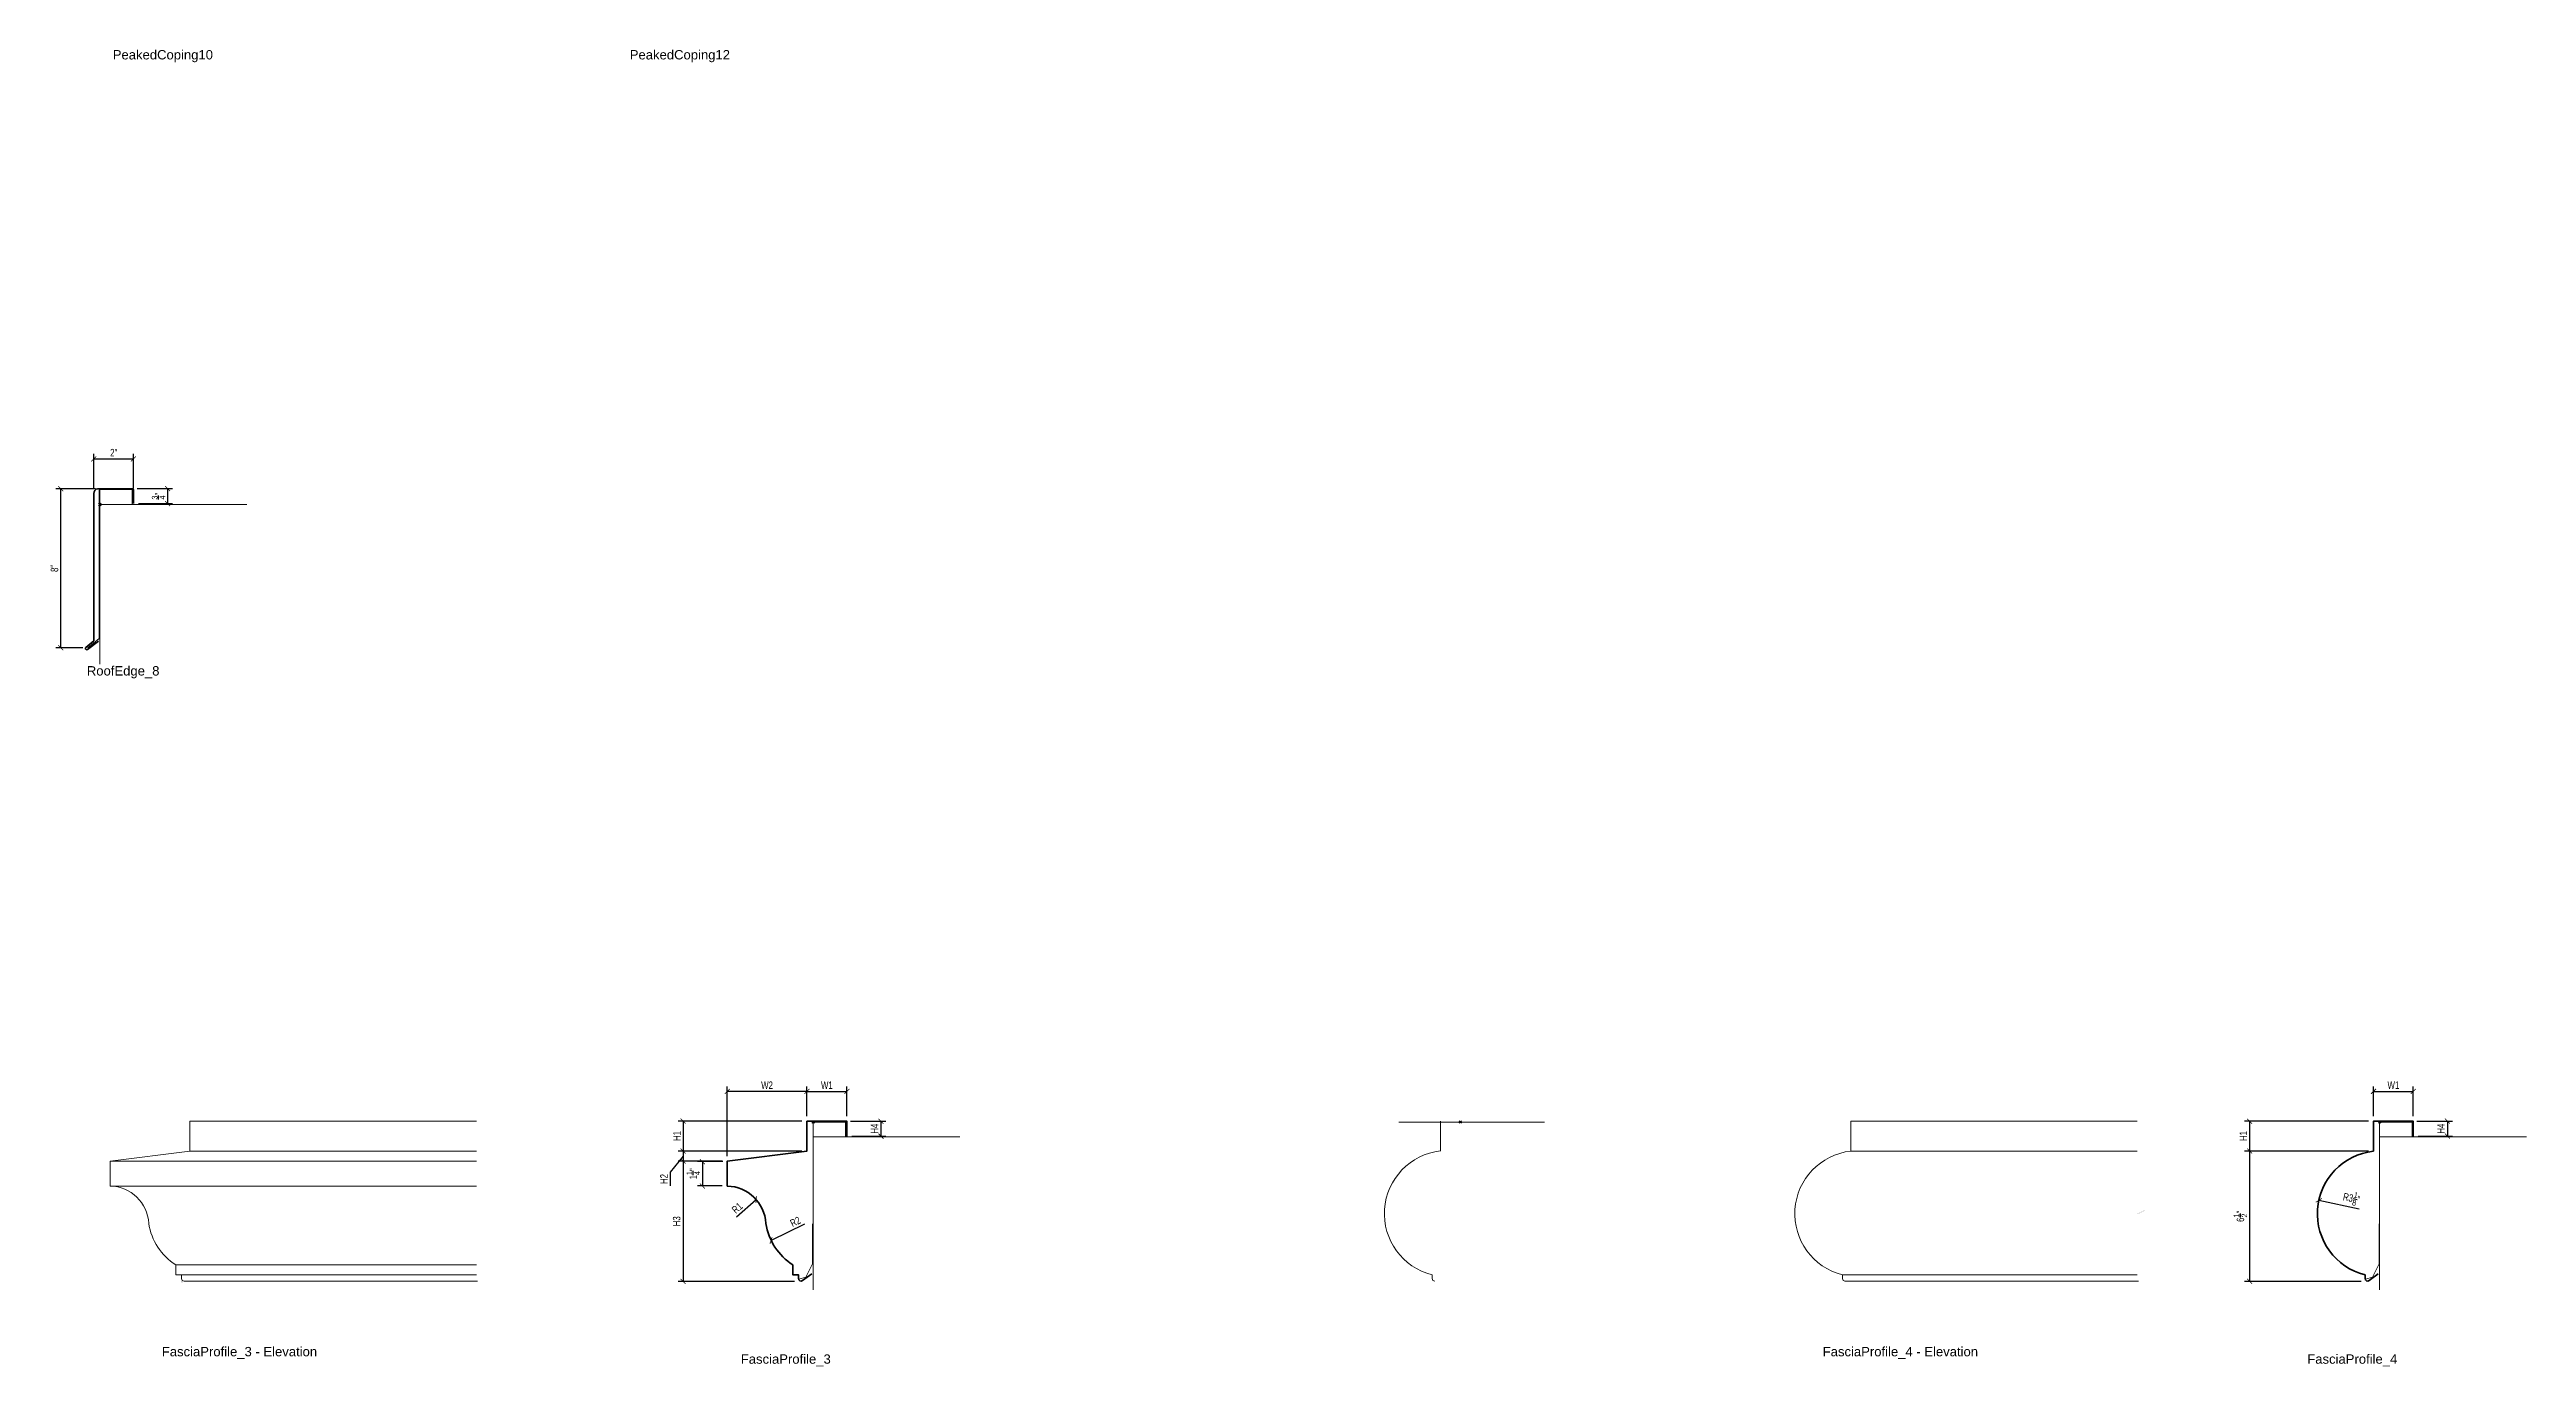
# Model space of a CAD drawing. Header units: inches. Extents: x 1550 to 1938, y 1113 to 1725.
# Drawn here: x 1722.2 to 1846.4, y 1587.6 to 1653.6 of the extents above; entities that cross this region are included whole.
import ezdxf
from ezdxf.enums import TextEntityAlignment as Align

# ---------------------------------------------------------------- set-up
doc = ezdxf.new("R2010")
doc.units = ezdxf.units.IN
doc.header["$LTSCALE"] = 4
doc.header["$MEASUREMENT"] = 0
doc.header["$PDMODE"] = 99
doc.header["$PDSIZE"] = 0.0625
doc.layers.get('Defpoints').update_dxf_attribs({"color": 121})
doc.layers.add('ANNSYMOBJ', color=131, linetype='Continuous')
doc.layers.add('DIMLINE', color=211, linetype='Continuous')
for name, color, linetype, lineweight in [('FINE', 90, 'Continuous', 18), ('Thin', 150, 'Continuous', 18), ('TITTXT', 213, 'Continuous', 50), ('Wide', 212, 'Continuous', 35), ('XLINE', 140, 'Continuous', 18)]:
    doc.layers.add(name, color=color, linetype=linetype, lineweight=lineweight)
doc.styles.add('Arch-Dim', font='arial.ttf', dxfattribs={"width": 0.75})
doc.styles.add('RomanS', font='romans.shx')
doc.dimstyles.new('Aec-Arch-I-3', dxfattribs={"dimscale": 4, "dimtxt": 0.09375, "dimasz": 0.0625, "dimexe": 0.0625, "dimexo": 0.0625, "dimgap": 0.03125, "dimtad": 1, "dimdec": 4, "dimzin": 3, "dimdsep": 46, "dimlunit": 4, "dimtxsty": 'Arch-Dim', "dimblk": 'ARCHTICK', "dimcen": 0.09375, "dimclrd": 8, "dimclre": 8, "dimazin": 2, "dimtfac": 0.75, "dimtdec": 4, "dimtix": 1, "dimtmove": 1, "dimatfit": 2, "dimldrblk": 'OPEN90', "dimfxl": 1, "dimtolj": 1, "dimtzin": 0, "dimarcsym": 0})

# ---------------------------------------------------------------- blocks, each defined once
blk = doc.blocks.new('Anno_Title_T2')
at = {"color": 0, "linetype": 'ByBlock', "lineweight": -2, "style": 'RomanS'}
blk.add_attdef('TITLE', (0, 0.5), '', height=1.25, dxfattribs=at)
blk.add_attdef('SCALE', text='', height=0.75, dxfattribs=at).set_placement((0, -0.5), align=Align.TOP_LEFT)
blk = doc.blocks.new('_ArchTick')
at = {"color": 0, "linetype": 'ByBlock', "const_width": 0.15}
blk.add_lwpolyline([(-0.5, -0.5), (0.5, 0.5)], dxfattribs=at)
blk = doc.blocks.new('*D207')
at = {"layer": 'Defpoints', "color": 0, "transparency": 16777216}
for p in [(1722.76, 1631.55), (1724.76, 1631.55), (1724.12, 1623.58)]:
    blk.add_point(p, dxfattribs=at)
at = {"layer": 'DIMLINE', "color": 8, "lineweight": -2, "transparency": 16777216}
for p, q in [((1724.51, 1631.55), (1722.51, 1631.55)), ((1722.76, 1623.58), (1722.76, 1631.55)), ((1723.87, 1623.58), (1722.51, 1623.58))]:
    blk.add_line(p, q, dxfattribs=at)
at = {"layer": 'DIMLINE', "color": 8, "lineweight": -2, "transparency": 16777216, "xscale": 0.25, "yscale": 0.25, "zscale": 0.25}
for p, rotation in [((1722.76, 1631.55), 90), ((1722.76, 1623.58), 270)]:
    blk.add_blockref('_ArchTick', p, dxfattribs=dict(at, rotation=rotation))
at = {"layer": 'DIMLINE', "color": 0, "transparency": 16777216, "insert": (1722.45, 1627.56), "char_height": 0.375, "attachment_point": 5, "rotation": 90, "style": 'Arch-Dim'}
blk.add_mtext('\\A1;8"', dxfattribs=at)
blk = doc.blocks.new('_Open90')
at = {"color": 0, "linetype": 'ByBlock', "lineweight": -2}
for p, q in [((0, 0), (-1, 0)), ((-0.5, 0.5), (0, 0)), ((0, 0), (-0.5, -0.5))]:
    blk.add_line(p, q, dxfattribs=at)
blk = doc.blocks.new('*D208')
at = {"layer": 'Defpoints', "color": 0, "transparency": 16777216}
for p in [(1726.41, 1633.05), (1724.42, 1631.31), (1726.41, 1631.31)]:
    blk.add_point(p, dxfattribs=at)
at = {"layer": 'DIMLINE', "color": 8, "lineweight": -2, "transparency": 16777216}
for p, q in [((1724.42, 1631.56), (1724.42, 1633.3)), ((1726.41, 1631.56), (1726.41, 1633.3)), ((1724.42, 1633.05), (1726.41, 1633.05))]:
    blk.add_line(p, q, dxfattribs=at)
at = {"layer": 'DIMLINE', "color": 8, "lineweight": -2, "transparency": 16777216, "xscale": 0.25, "yscale": 0.25, "zscale": 0.25, "rotation": 180}
blk.add_blockref('_ArchTick', (1724.42, 1633.05), dxfattribs=at)
at = {"layer": 'DIMLINE', "color": 8, "lineweight": -2, "transparency": 16777216, "xscale": 0.25, "yscale": 0.25, "zscale": 0.25}
blk.add_blockref('_ArchTick', (1726.41, 1633.05), dxfattribs=at)
at = {"layer": 'DIMLINE', "color": 0, "transparency": 16777216, "insert": (1725.42, 1633.36), "char_height": 0.375, "attachment_point": 5, "style": 'Arch-Dim'}
blk.add_mtext('\\A1;2"', dxfattribs=at)
blk = doc.blocks.new('*D209')
at = {"layer": 'Defpoints', "color": 0, "transparency": 16777216}
for p in [(1726.35, 1631.56), (1726.41, 1630.81), (1728.12, 1630.81)]:
    blk.add_point(p, dxfattribs=at)
at = {"layer": 'DIMLINE', "color": 8, "lineweight": -2, "transparency": 16777216}
for p, q in [((1726.6, 1631.56), (1728.37, 1631.56)), ((1726.66, 1630.81), (1728.37, 1630.81)), ((1728.12, 1631.56), (1728.12, 1630.81))]:
    blk.add_line(p, q, dxfattribs=at)
at = {"layer": 'DIMLINE', "color": 8, "lineweight": -2, "transparency": 16777216, "xscale": 0.25, "yscale": 0.25, "zscale": 0.25}
for p, rotation in [((1728.12, 1631.56), 90), ((1728.12, 1630.81), 270)]:
    blk.add_blockref('_ArchTick', p, dxfattribs=dict(at, rotation=rotation))
at = {"layer": 'DIMLINE', "color": 0, "transparency": 16777216, "insert": (1727.67, 1631.18), "char_height": 0.375, "attachment_point": 5, "rotation": 90, "style": 'Arch-Dim'}
blk.add_mtext('\\A1;{\\H0.750000x;\\S3/4;}"', dxfattribs=at)
blk = doc.blocks.new('AecDtl_RoofEdge_8')
at = {"layer": 'Thin'}
blk.add_lwpolyline([(-0.61, -7.19), (-0.03, -6.72), (-0.03, 0.72, -0.414422), (0.03, 0.78), (1.59, 0.78, -0.414214), (1.66, 0.72), (1.66, 0.04)], format="xyb", dxfattribs=at)
at = {"layer": 'Wide'}
blk.add_lwpolyline([(-0.07, -6.85), (-0.62, -7.27, -0.393565), (-0.71, -7.26), (-0.71, -7.26, -0.414214), (-0.7, -7.17), (-0.31, -6.83), (-0.31, 0.55, -0.357511), (-0.11, 0.79), (1.63, 0.79, -0.414214), (1.69, 0.73), (1.69, 0.04)], format="xyb", dxfattribs=at)
blk = doc.blocks.new('*D224')
at = {"layer": 'Defpoints', "color": 0, "transparency": 16777216}
for p in [(1762.18, 1601.35), (1760.18, 1599.86), (1762.18, 1599.86)]:
    blk.add_point(p, dxfattribs=at)
at = {"layer": 'DIMLINE', "color": 8, "lineweight": -2, "transparency": 16777216}
for p, q in [((1760.18, 1600.11), (1760.18, 1601.6)), ((1760.18, 1601.35), (1762.18, 1601.35)), ((1762.18, 1600.11), (1762.18, 1601.6))]:
    blk.add_line(p, q, dxfattribs=at)
at = {"layer": 'DIMLINE', "color": 8, "lineweight": -2, "transparency": 16777216, "xscale": 0.25, "yscale": 0.25, "zscale": 0.25, "rotation": 180}
blk.add_blockref('_ArchTick', (1760.18, 1601.35), dxfattribs=at)
at = {"layer": 'DIMLINE', "color": 8, "lineweight": -2, "transparency": 16777216, "xscale": 0.25, "yscale": 0.25, "zscale": 0.25}
blk.add_blockref('_ArchTick', (1762.18, 1601.35), dxfattribs=at)
at = {"layer": 'DIMLINE', "color": 0, "transparency": 16777216, "insert": (1761.18, 1601.66), "char_height": 0.375, "attachment_point": 5, "style": 'Arch-Dim'}
blk.add_mtext('\\A1;W1', dxfattribs=at)
blk = doc.blocks.new('*D225')
at = {"layer": 'Defpoints', "color": 0, "transparency": 16777216}
for p in [(1762.12, 1599.86), (1762.18, 1599.11), (1763.89, 1599.11)]:
    blk.add_point(p, dxfattribs=at)
at = {"layer": 'DIMLINE', "color": 8, "lineweight": -2, "transparency": 16777216}
for p, q in [((1762.37, 1599.86), (1764.14, 1599.86)), ((1763.89, 1599.86), (1763.89, 1599.11)), ((1762.43, 1599.11), (1764.14, 1599.11))]:
    blk.add_line(p, q, dxfattribs=at)
at = {"layer": 'DIMLINE', "color": 8, "lineweight": -2, "transparency": 16777216, "xscale": 0.25, "yscale": 0.25, "zscale": 0.25}
for p, rotation in [((1763.89, 1599.86), 90), ((1763.89, 1599.11), 270)]:
    blk.add_blockref('_ArchTick', p, dxfattribs=dict(at, rotation=rotation))
at = {"layer": 'DIMLINE', "color": 0, "transparency": 16777216, "insert": (1763.57, 1599.48), "char_height": 0.375, "attachment_point": 5, "rotation": 90, "style": 'Arch-Dim'}
blk.add_mtext('\\A1;H4', dxfattribs=at)
blk = doc.blocks.new('*D226')
at = {"layer": 'Defpoints', "color": 0, "transparency": 16777216}
for p in [(1756.18, 1601.35), (1760.18, 1599.86), (1756.18, 1597.86)]:
    blk.add_point(p, dxfattribs=at)
at = {"layer": 'DIMLINE', "color": 8, "lineweight": -2, "transparency": 16777216}
for p, q in [((1756.18, 1598.11), (1756.18, 1601.6)), ((1760.18, 1601.35), (1756.18, 1601.35)), ((1760.18, 1600.11), (1760.18, 1601.6))]:
    blk.add_line(p, q, dxfattribs=at)
at = {"layer": 'DIMLINE', "color": 8, "lineweight": -2, "transparency": 16777216, "xscale": 0.25, "yscale": 0.25, "zscale": 0.25, "rotation": 180}
blk.add_blockref('_ArchTick', (1756.18, 1601.35), dxfattribs=at)
at = {"layer": 'DIMLINE', "color": 8, "lineweight": -2, "transparency": 16777216, "xscale": 0.25, "yscale": 0.25, "zscale": 0.25}
blk.add_blockref('_ArchTick', (1760.18, 1601.35), dxfattribs=at)
at = {"layer": 'DIMLINE', "color": 0, "transparency": 16777216, "insert": (1758.18, 1601.66), "char_height": 0.375, "attachment_point": 5, "style": 'Arch-Dim'}
blk.add_mtext('\\A1;W2', dxfattribs=at)
blk = doc.blocks.new('*D227')
at = {"layer": 'Defpoints', "color": 0, "transparency": 16777216}
for p in [(1760.18, 1599.86), (1753.97, 1598.36), (1760.18, 1598.36)]:
    blk.add_point(p, dxfattribs=at)
at = {"layer": 'DIMLINE', "color": 8, "lineweight": -2, "transparency": 16777216}
for p, q in [((1759.93, 1599.86), (1753.72, 1599.86)), ((1753.97, 1599.86), (1753.97, 1598.36)), ((1759.93, 1598.36), (1753.72, 1598.36))]:
    blk.add_line(p, q, dxfattribs=at)
at = {"layer": 'DIMLINE', "color": 8, "lineweight": -2, "transparency": 16777216, "xscale": 0.25, "yscale": 0.25, "zscale": 0.25}
for p, rotation in [((1753.97, 1599.86), 90), ((1753.97, 1598.36), 270)]:
    blk.add_blockref('_ArchTick', p, dxfattribs=dict(at, rotation=rotation))
at = {"layer": 'DIMLINE', "color": 0, "transparency": 16777216, "insert": (1753.66, 1599.11), "char_height": 0.375, "attachment_point": 5, "rotation": 90, "style": 'Arch-Dim'}
blk.add_mtext('\\A1;H1', dxfattribs=at)
blk = doc.blocks.new('*D228')
at = {"layer": 'Defpoints', "color": 0, "transparency": 16777216}
for p in [(1753.97, 1597.86), (1756.18, 1597.86), (1760.18, 1598.36)]:
    blk.add_point(p, dxfattribs=at)
at = {"layer": 'DIMLINE', "color": 8, "lineweight": -2, "transparency": 16777216}
for p, q in [((1753.97, 1598.11), (1753.32, 1597.31)), ((1753.32, 1597.31), (1753.32, 1596.61)), ((1759.93, 1598.36), (1753.72, 1598.36)), ((1755.93, 1597.86), (1753.72, 1597.86)), ((1753.97, 1598.36), (1753.97, 1597.86))]:
    blk.add_line(p, q, dxfattribs=at)
at = {"layer": 'DIMLINE', "color": 8, "lineweight": -2, "transparency": 16777216, "xscale": 0.25, "yscale": 0.25, "zscale": 0.25}
for p, rotation in [((1753.97, 1598.36), 90), ((1753.97, 1597.86), 270)]:
    blk.add_blockref('_ArchTick', p, dxfattribs=dict(at, rotation=rotation))
at = {"layer": 'DIMLINE', "color": 0, "transparency": 16777216, "insert": (1753.01, 1596.96), "char_height": 0.375, "attachment_point": 5, "rotation": 90, "style": 'Arch-Dim'}
blk.add_mtext('\\A1;H2', dxfattribs=at)
blk = doc.blocks.new('*D229')
at = {"layer": 'Defpoints', "color": 0, "transparency": 16777216}
for p in [(1756.18, 1597.86), (1753.97, 1591.83), (1759.81, 1591.83)]:
    blk.add_point(p, dxfattribs=at)
at = {"layer": 'DIMLINE', "color": 8, "lineweight": -2, "transparency": 16777216}
for p, q in [((1755.93, 1597.86), (1753.72, 1597.86)), ((1753.97, 1597.86), (1753.97, 1591.83)), ((1759.56, 1591.83), (1753.72, 1591.83))]:
    blk.add_line(p, q, dxfattribs=at)
at = {"layer": 'DIMLINE', "color": 8, "lineweight": -2, "transparency": 16777216, "xscale": 0.25, "yscale": 0.25, "zscale": 0.25}
for p, rotation in [((1753.97, 1597.86), 90), ((1753.97, 1591.83), 270)]:
    blk.add_blockref('_ArchTick', p, dxfattribs=dict(at, rotation=rotation))
at = {"layer": 'DIMLINE', "color": 0, "transparency": 16777216, "insert": (1753.65, 1594.84), "char_height": 0.375, "attachment_point": 5, "rotation": 90, "style": 'Arch-Dim'}
blk.add_mtext('\\A1;H3', dxfattribs=at)
blk = doc.blocks.new('*D230')
at = {"layer": 'Defpoints', "color": 0, "transparency": 16777216}
for p in [(1756.21, 1597.83), (1754.94, 1596.61), (1756.18, 1596.61)]:
    blk.add_point(p, dxfattribs=at)
at = {"layer": 'DIMLINE', "color": 8, "lineweight": -2, "transparency": 16777216}
for p, q in [((1755.96, 1597.83), (1754.69, 1597.83)), ((1754.94, 1597.83), (1754.94, 1596.61)), ((1755.93, 1596.61), (1754.69, 1596.61))]:
    blk.add_line(p, q, dxfattribs=at)
at = {"layer": 'DIMLINE', "color": 8, "lineweight": -2, "transparency": 16777216, "xscale": 0.25, "yscale": 0.25, "zscale": 0.25}
for p, rotation in [((1754.94, 1597.83), 90), ((1754.94, 1596.61), 270)]:
    blk.add_blockref('_ArchTick', p, dxfattribs=dict(at, rotation=rotation))
at = {"layer": 'DIMLINE', "color": 0, "transparency": 16777216, "insert": (1754.48, 1597.22), "char_height": 0.375, "attachment_point": 5, "rotation": 90, "style": 'Arch-Dim'}
blk.add_mtext('\\A1;1{\\H0.750000x;\\S1/4;}"', dxfattribs=at)
blk = doc.blocks.new('*D231')
at = {"layer": 'Defpoints', "color": 0, "transparency": 16777216}
for p in [(1757.63, 1595.93), (1756.14, 1594.62)]:
    blk.add_point(p, dxfattribs=at)
at = {"layer": 'DIMLINE', "color": 8, "lineweight": -2, "transparency": 16777216}
blk.add_line((1756.64, 1595.06), (1757.63, 1595.93), dxfattribs=at)
at = {"layer": 'DIMLINE', "color": 8, "lineweight": -2, "transparency": 16777216, "xscale": 0.25, "yscale": 0.25, "zscale": 0.25, "rotation": 41.14279871953165}
blk.add_blockref('_ArchTick', (1757.63, 1595.93), dxfattribs=at)
at = {"layer": 'DIMLINE', "color": 0, "transparency": 16777216, "insert": (1756.68, 1595.51), "char_height": 0.375, "attachment_point": 5, "rotation": 41.1428, "style": 'Arch-Dim'}
blk.add_mtext('\\A1;R1', dxfattribs=at)
blk = doc.blocks.new('*D232')
at = {"layer": 'Defpoints', "color": 0, "transparency": 16777216}
for p in [(1761.08, 1595.19), (1758.38, 1593.88)]:
    blk.add_point(p, dxfattribs=at)
at = {"layer": 'DIMLINE', "color": 8, "lineweight": -2, "transparency": 16777216}
blk.add_line((1760.05, 1594.69), (1758.38, 1593.88), dxfattribs=at)
at = {"layer": 'DIMLINE', "color": 8, "lineweight": -2, "transparency": 16777216, "xscale": 0.25, "yscale": 0.25, "zscale": 0.25, "rotation": 205.9084781277103}
blk.add_blockref('_ArchTick', (1758.38, 1593.88), dxfattribs=at)
at = {"layer": 'DIMLINE', "color": 0, "transparency": 16777216, "insert": (1759.6, 1594.82), "char_height": 0.375, "attachment_point": 5, "rotation": 25.9085, "style": 'Arch-Dim'}
blk.add_mtext('\\A1;R2', dxfattribs=at)
blk = doc.blocks.new('AecDtl_FasciaProfile_3')
at = {"layer": 'Thin'}
blk.add_lwpolyline([(-0.71, -7.88), (-0.36, -7.77), (-0.03, -7.11), (-0.03, -5.11)], dxfattribs=at)
at = {"layer": 'Wide'}
blk.add_lwpolyline([(1.69, -0.71), (1.69, 0.04), (-0.31, 0.04), (-0.31, -1.46), (-4.31, -1.96), (-4.31, -3.21, -0.391378), (-2.37, -5.08, 0.216385), (-1.01, -7.16), (-1.01, -7.66), (-0.73, -7.66), (-0.73, -7.85, 0.620126), (-0.53, -7.95), (-0.07, -7.6)], format="xyb", dxfattribs=at)
blk = doc.blocks.new('*D233')
at = {"layer": 'Defpoints', "color": 0, "transparency": 16777216}
for p in [(1840.73, 1601.35), (1838.73, 1599.86), (1840.73, 1599.86)]:
    blk.add_point(p, dxfattribs=at)
at = {"layer": 'DIMLINE', "color": 8, "lineweight": -2, "transparency": 16777216}
for p, q in [((1838.73, 1600.11), (1838.73, 1601.6)), ((1838.73, 1601.35), (1840.73, 1601.35)), ((1840.73, 1600.11), (1840.73, 1601.6))]:
    blk.add_line(p, q, dxfattribs=at)
at = {"layer": 'DIMLINE', "color": 8, "lineweight": -2, "transparency": 16777216, "xscale": 0.25, "yscale": 0.25, "zscale": 0.25, "rotation": 180}
blk.add_blockref('_ArchTick', (1838.73, 1601.35), dxfattribs=at)
at = {"layer": 'DIMLINE', "color": 8, "lineweight": -2, "transparency": 16777216, "xscale": 0.25, "yscale": 0.25, "zscale": 0.25}
blk.add_blockref('_ArchTick', (1840.73, 1601.35), dxfattribs=at)
at = {"layer": 'DIMLINE', "color": 0, "transparency": 16777216, "insert": (1839.73, 1601.66), "char_height": 0.375, "attachment_point": 5, "style": 'Arch-Dim'}
blk.add_mtext('\\A1;W1', dxfattribs=at)
blk = doc.blocks.new('*D234')
at = {"layer": 'Defpoints', "color": 0, "transparency": 16777216}
for p in [(1840.66, 1599.86), (1840.73, 1599.11), (1842.44, 1599.11)]:
    blk.add_point(p, dxfattribs=at)
at = {"layer": 'DIMLINE', "color": 8, "lineweight": -2, "transparency": 16777216}
for p, q in [((1840.91, 1599.86), (1842.69, 1599.86)), ((1842.44, 1599.86), (1842.44, 1599.11)), ((1840.98, 1599.11), (1842.69, 1599.11))]:
    blk.add_line(p, q, dxfattribs=at)
at = {"layer": 'DIMLINE', "color": 8, "lineweight": -2, "transparency": 16777216, "xscale": 0.25, "yscale": 0.25, "zscale": 0.25}
for p, rotation in [((1842.44, 1599.86), 90), ((1842.44, 1599.11), 270)]:
    blk.add_blockref('_ArchTick', p, dxfattribs=dict(at, rotation=rotation))
at = {"layer": 'DIMLINE', "color": 0, "transparency": 16777216, "insert": (1842.12, 1599.48), "char_height": 0.375, "attachment_point": 5, "rotation": 90, "style": 'Arch-Dim'}
blk.add_mtext('\\A1;H4', dxfattribs=at)
blk = doc.blocks.new('*D235')
at = {"layer": 'Defpoints', "color": 0, "transparency": 16777216}
for p in [(1838.73, 1599.86), (1832.52, 1598.36), (1838.73, 1598.36)]:
    blk.add_point(p, dxfattribs=at)
at = {"layer": 'DIMLINE', "color": 8, "lineweight": -2, "transparency": 16777216}
for p, q in [((1838.48, 1599.86), (1832.27, 1599.86)), ((1832.52, 1599.86), (1832.52, 1598.36)), ((1838.48, 1598.36), (1832.27, 1598.36))]:
    blk.add_line(p, q, dxfattribs=at)
at = {"layer": 'DIMLINE', "color": 8, "lineweight": -2, "transparency": 16777216, "xscale": 0.25, "yscale": 0.25, "zscale": 0.25}
for p, rotation in [((1832.52, 1599.86), 90), ((1832.52, 1598.36), 270)]:
    blk.add_blockref('_ArchTick', p, dxfattribs=dict(at, rotation=rotation))
at = {"layer": 'DIMLINE', "color": 0, "transparency": 16777216, "insert": (1832.21, 1599.11), "char_height": 0.375, "attachment_point": 5, "rotation": 90, "style": 'Arch-Dim'}
blk.add_mtext('\\A1;H1', dxfattribs=at)
blk = doc.blocks.new('*D236')
at = {"layer": 'Defpoints', "color": 0, "transparency": 16777216}
for p in [(1838.73, 1598.36), (1832.52, 1591.83), (1838.36, 1591.83)]:
    blk.add_point(p, dxfattribs=at)
at = {"layer": 'DIMLINE', "color": 8, "lineweight": -2, "transparency": 16777216}
for p, q in [((1838.48, 1598.36), (1832.27, 1598.36)), ((1832.52, 1598.36), (1832.52, 1591.83)), ((1838.11, 1591.83), (1832.27, 1591.83))]:
    blk.add_line(p, q, dxfattribs=at)
at = {"layer": 'DIMLINE', "color": 8, "lineweight": -2, "transparency": 16777216, "xscale": 0.25, "yscale": 0.25, "zscale": 0.25}
for p, rotation in [((1832.52, 1598.36), 90), ((1832.52, 1591.83), 270)]:
    blk.add_blockref('_ArchTick', p, dxfattribs=dict(at, rotation=rotation))
at = {"layer": 'DIMLINE', "color": 0, "transparency": 16777216, "insert": (1832.06, 1595.09), "char_height": 0.375, "attachment_point": 5, "rotation": 90, "style": 'Arch-Dim'}
blk.add_mtext('\\A1;6{\\H0.750000x;\\S1/2;}"', dxfattribs=at)
blk = doc.blocks.new('*D237')
at = {"layer": 'Defpoints', "color": 0, "transparency": 16777216}
for p in [(1835.99, 1595.89), (1839.08, 1595.22)]:
    blk.add_point(p, dxfattribs=at)
at = {"layer": 'DIMLINE', "color": 8, "lineweight": -2, "transparency": 16777216}
blk.add_line((1838.02, 1595.45), (1835.99, 1595.89), dxfattribs=at)
at = {"layer": 'DIMLINE', "color": 8, "lineweight": -2, "transparency": 16777216, "xscale": 0.25, "yscale": 0.25, "zscale": 0.25, "rotation": 167.8387837197179}
blk.add_blockref('_ArchTick', (1835.99, 1595.89), dxfattribs=at)
at = {"layer": 'DIMLINE', "color": 0, "transparency": 16777216, "insert": (1837.63, 1596), "char_height": 0.375, "attachment_point": 5, "rotation": 347.8388, "style": 'Arch-Dim'}
blk.add_mtext('\\A1;R3{\\H0.750000x;\\S1/8;}"', dxfattribs=at)
blk = doc.blocks.new('AecDtl_FasciaProfile_4')
at = {"layer": 'Thin'}
blk.add_lwpolyline([(-0.71, -7.88), (-0.36, -7.77), (-0.03, -7.11), (-0.03, -5.11)], dxfattribs=at)
at = {"layer": 'Wide'}
blk.add_lwpolyline([(-0.07, -7.6), (-0.53, -7.95, -0.620126), (-0.73, -7.85), (-0.73, -7.66, -0.83637), (-0.31, -1.46), (-0.31, 0.04), (1.69, 0.04), (1.69, -0.71)], format="xyb", dxfattribs=at)
blk = doc.blocks.new('AecDtl_FasciaPro4Elev')
at = {"layer": 'Defpoints'}
for p in [(-1, 0.04), (-1, -1.46), (-1.42, -7.66), (-1.42, -7.85), (-1.29, -7.97)]:
    blk.add_point(p, dxfattribs=at)
at = {"layer": 'Thin'}
for p, q in [((-1, -1.46), (-1, 0.04)), ((-1.42, -7.85), (-1.42, -7.66))]:
    blk.add_line(p, q, dxfattribs=at)
for centre, radius, start, end in [((-0.65, -4.59), 3.16, 96.3266, 255.959), ((-1.29, -7.85), 0.125, 180, 271.4884)]:
    blk.add_arc(centre, radius, start, end, dxfattribs=at)

msp = doc.modelspace()

# ---------------------------------------------------------------- linework, layer by layer
at = {"layer": 'ANNSYMOBJ', "const_width": 0.00375}
for points in [[(1743.60344, 1601.58341), (1743.60344, 1597.44869), (1743.60344, 1595.94869), (1743.22844, 1595.76119), (1743.97844, 1595.38619), (1743.60344, 1595.19869), (1743.60344, 1593.69869), (1743.60344, 1589.56396)], [(1826.88747, 1601.58341), (1826.88747, 1597.44869), (1826.88747, 1595.94869), (1826.51247, 1595.76119), (1827.26247, 1595.38619), (1826.88747, 1595.19869), (1826.88747, 1593.69869), (1826.88747, 1589.56396)]]:
    msp.add_lwpolyline(points, dxfattribs=at)
at = {"layer": 'FINE'}
for points in [[(1724.72598, 1630.76441), (1726.35098, 1630.76441), (1726.35098, 1631.51441), (1724.72598, 1631.51441)], [(1760.49067, 1599.06557), (1762.11567, 1599.06557), (1762.11567, 1599.81557), (1760.49067, 1599.81557)], [(1839.03972, 1599.06557), (1840.66472, 1599.06557), (1840.66472, 1599.81557), (1839.03972, 1599.81557)]]:
    msp.add_lwpolyline(points, close=True, dxfattribs=at)
for points in [[(1724.72598, 1622.76441), (1724.72598, 1630.76441), (1732.08906, 1630.76441)], [(1797.16809, 1599.81557), (1789.85841, 1599.81557)], [(1760.49067, 1591.40516), (1760.49067, 1599.06557), (1767.85375, 1599.06557)], [(1839.03972, 1591.40516), (1839.03972, 1599.06557), (1846.4028, 1599.06557)]]:
    msp.add_lwpolyline(points, dxfattribs=at)
at = {"layer": 'Thin'}
for p, q in [((1729.23998, 1599.85759), (1743.60344, 1599.85759)), ((1729.23998, 1599.85759), (1729.23998, 1598.35759)), ((1731.23691, 1599.85759), (1729.23998, 1599.85759)), ((1729.23998, 1599.85759), (1729.23998, 1598.35759)), ((1812.52401, 1599.85759), (1826.88747, 1599.85759)), ((1812.52401, 1598.35759), (1812.52401, 1599.85759)), ((1812.52401, 1599.85759), (1814.52094, 1599.85759)), ((1729.23998, 1598.35759), (1725.23998, 1597.85759)), ((1729.23998, 1598.35759), (1725.23998, 1597.85759)), ((1725.23998, 1597.85759), (1725.23998, 1596.60759)), ((1725.23998, 1597.85759), (1725.23998, 1596.60759)), ((1725.23998, 1596.60759), (1743.60344, 1596.60759)), ((1728.53542, 1592.65917), (1728.53542, 1592.15908)), ((1728.53542, 1592.65917), (1743.60344, 1592.65917)), ((1728.53542, 1592.15908), (1728.82206, 1592.15908)), ((1728.82206, 1592.15908), (1728.82206, 1591.96588)), ((1728.82206, 1592.15908), (1743.60344, 1592.15908)), ((1728.84198, 1591.8049), (1728.84349, 1591.80318)), ((1812.10608, 1592.15908), (1826.88747, 1592.15908)), ((1812.10608, 1591.96588), (1812.10608, 1592.15908))]:
    msp.add_line(p, q, dxfattribs=at)
for points in [[(1725.23998, 1597.85759), (1743.60344, 1597.85759)], [(1729.23998, 1598.35759), (1743.60344, 1598.35759)], [(1812.52401, 1598.35759), (1826.88747, 1598.35759)], [(1728.94381, 1591.84093), (1743.66305, 1591.84093)], [(1812.22784, 1591.84093), (1826.94708, 1591.84093)]]:
    msp.add_lwpolyline(points, dxfattribs=at)
for centre, radius, start, end in [((1812.87178, 1595.2208), 3.15601, 96.3265522, 255.9589862), ((1725.1953, 1594.62449), 1.9836, 3.2122948, 88.7094077), ((1730.14232, 1595.19471), 3.00184, 188.796651, 237.6355632), ((1728.94706, 1591.96588), 0.125, 180, 268.5116194), ((1812.23108, 1591.96588), 0.125, 180, 271.4883806)]:
    msp.add_arc(centre, radius, start, end, dxfattribs=at)
at = {"layer": 'XLINE'}
for p in [(1724.72598, 1630.76441), (1760.49067, 1599.81557), (1792.94695, 1599.81557), (1839.03972, 1599.81557)]:
    msp.add_point(p, dxfattribs=at)

# ---------------------------------------------------------------- block references
for name, p in [('AecDtl_RoofEdge_8', (1724.72598, 1630.76441)), ('AecDtl_FasciaProfile_3', (1760.49067, 1599.81557)), ('AecDtl_FasciaPro4Elev', (1792.94695, 1599.81557)), ('AecDtl_FasciaProfile_4', (1839.03972, 1599.81557))]:
    msp.add_blockref(name, p)
at = {"layer": 'TITTXT'}
ref = msp.add_blockref('Anno_Title_T2', (1725.37261, 1652.87883), dxfattribs=dict(at, xscale=0.375, yscale=0.375, zscale=0.375))
ref.add_attrib('TITLE', 'PeakedCoping10', (1725.37261, 1653.06633), dxfattribs={"layer": '0', "color": 0, "linetype": 'ByBlock', "lineweight": -2, "height": 0.46875, "style": 'Arch-Dim'})
ref = msp.add_blockref('Anno_Title_T2', (1751.29709, 1652.87883), dxfattribs=dict(at, xscale=0.375, yscale=0.375, zscale=0.375))
ref.add_attrib('TITLE', 'PeakedCoping12', (1751.29709, 1653.06633), dxfattribs={"layer": '0', "color": 0, "linetype": 'ByBlock', "lineweight": -2, "height": 0.46875, "style": 'Arch-Dim'})
ref = msp.add_blockref('Anno_Title_T2', (1724.07272, 1622.00433), dxfattribs=dict(at, xscale=0.375, yscale=0.375, zscale=0.375))
ref.add_attrib('TITLE', 'RoofEdge_8', (1724.07272, 1622.19183), dxfattribs={"layer": '0', "color": 0, "linetype": 'ByBlock', "lineweight": -2, "height": 0.46875, "style": 'Arch-Dim'})
ref = msp.add_blockref('Anno_Title_T2', (1727.83096, 1587.88777), dxfattribs=dict(at, xscale=0.375, yscale=0.375, zscale=0.375))
ref.add_attrib('TITLE', 'FasciaProfile_3 - Elevation', (1727.83096, 1588.07527), dxfattribs={"layer": '0', "color": 0, "linetype": 'ByBlock', "lineweight": -2, "height": 0.46875, "style": 'Arch-Dim'})
ref = msp.add_blockref('Anno_Title_T2', (1811.11499, 1587.88777), dxfattribs=dict(at, xscale=0.375, yscale=0.375, zscale=0.375))
ref.add_attrib('TITLE', 'FasciaProfile_4 - Elevation', (1811.11499, 1588.07527), dxfattribs={"layer": '0', "color": 0, "linetype": 'ByBlock', "lineweight": -2, "height": 0.46875, "style": 'Arch-Dim'})
ref = msp.add_blockref('Anno_Title_T2', (1756.86319, 1587.51495), dxfattribs=dict(at, xscale=0.375, yscale=0.375, zscale=0.375))
ref.add_attrib('TITLE', 'FasciaProfile_3', (1756.86319, 1587.70245), dxfattribs={"layer": '0', "color": 0, "linetype": 'ByBlock', "lineweight": -2, "height": 0.46875, "style": 'Arch-Dim'})
ref = msp.add_blockref('Anno_Title_T2', (1835.41224, 1587.51495), dxfattribs=dict(at, xscale=0.375, yscale=0.375, zscale=0.375))
ref.add_attrib('TITLE', 'FasciaProfile_4', (1835.41224, 1587.70245), dxfattribs={"layer": '0', "color": 0, "linetype": 'ByBlock', "lineweight": -2, "height": 0.46875, "style": 'Arch-Dim'})

# ---------------------------------------------------------------- dimensions: what is measured, and where the dimension line sits
at = {"layer": 'DIMLINE'}
dim = msp.add_linear_dim(base=(1726.41348, 1633.04789), p1=(1724.41655, 1631.31128), p2=(1726.41348, 1631.31128), dimstyle='Aec-Arch-I-3', dxfattribs=at)
dim.commit()
dim.dimension.update_dxf_attribs({"geometry": '*D208', "text_midpoint": (1725.41502, 1633.36116)})
for base, p1, p2, picture, middle in [((1722.7639282792, 1631.5456589523), (1724.116619997, 1623.5769089523), (1724.7572774986, 1631.5456589523), '*D207', (1722.4474634088, 1627.5612839523)), ((1728.12232, 1630.80563), (1726.35098, 1631.55642), (1726.41348, 1630.80563), '*D209', (1727.66612, 1631.18103)), ((1832.51928, 1591.82778), (1838.73029, 1598.35759), (1838.35864, 1591.82778), '*D236', (1832.0618, 1595.09268)), ((1754.93592, 1596.60759), (1756.21249, 1597.83), (1756.18124, 1596.60759), '*D230', (1754.48222, 1597.21879))]:
    dim = msp.add_linear_dim(base=base, p1=p1, p2=p2, angle=90, dimstyle='Aec-Arch-I-3', dxfattribs=at)
    dim.commit()
    dim.dimension.update_dxf_attribs({"geometry": picture, "text_midpoint": middle})
for base, p1, p2, text, picture, middle in [((1756.18124, 1601.34905), (1760.18124, 1599.86244), (1756.18124, 1597.85759), 'W2', '*D226', (1758.18124, 1601.66232)), ((1762.17817, 1601.34905), (1760.18124, 1599.85759), (1762.17817, 1599.86244), 'W1', '*D224', (1761.1797, 1601.66232)), ((1840.72722, 1601.34905), (1838.73029, 1599.85759), (1840.72722, 1599.86244), 'W1', '*D233', (1839.72876, 1601.66232))]:
    dim = msp.add_linear_dim(base=base, p1=p1, p2=p2, text=text, dimstyle='Aec-Arch-I-3', dxfattribs=at)
    dim.commit()
    dim.dimension.update_dxf_attribs({"geometry": picture, "text_midpoint": middle})
for base, p1, p2, text, picture, middle in [((1753.97023, 1598.35759), (1760.18124, 1599.86244), (1760.18124, 1598.35759), 'H1', '*D227', (1753.65696, 1599.11001)), ((1763.887, 1599.1068), (1762.11567, 1599.85759), (1762.17817, 1599.1068), 'H4', '*D225', (1763.5745, 1599.48219)), ((1832.51928, 1598.35759), (1838.73029, 1599.86244), (1838.73029, 1598.35759), 'H1', '*D235', (1832.20601, 1599.11001)), ((1842.43605, 1599.1068), (1840.66472, 1599.85759), (1840.72722, 1599.1068), 'H4', '*D234', (1842.12355, 1599.48219)), ((1753.97023, 1591.82778), (1756.18124, 1597.85759), (1759.80959, 1591.82778), 'H3', '*D229', (1753.65363, 1594.84268))]:
    dim = msp.add_linear_dim(base=base, p1=p1, p2=p2, angle=90, text=text, dimstyle='Aec-Arch-I-3', dxfattribs=at)
    dim.commit()
    dim.dimension.update_dxf_attribs({"geometry": picture, "text_midpoint": middle})
dim = msp.add_linear_dim(base=(1753.97023, 1597.85759), p1=(1760.18124, 1598.35759), p2=(1756.18124, 1597.85759), angle=90, text='H2', dimstyle='Aec-Arch-I-3', dxfattribs=at)
dim.commit()
dim.dimension.update_dxf_attribs({"geometry": '*D228', "text_midpoint": (1753.32024, 1597.18151), "dimtype": 160})
for center, mpoint, text, picture, middle in [((1756.13656, 1594.62449), (1757.63035, 1595.92958), 'R1', '*D231', (1756.88346, 1595.27704)), ((1761.08358, 1595.19471), (1758.38344, 1593.8831), 'R2', '*D232', (1759.73351, 1594.53891))]:
    dim = msp.add_radius_dim(center=center, mpoint=mpoint, text=text, dimstyle='Aec-Arch-I-3', dxfattribs=at)
    dim.commit()
    dim.dimension.update_dxf_attribs({"geometry": picture, "text_midpoint": middle, "dimtype": 164})
dim = msp.add_radius_dim(center=(1839.07807, 1595.2208), mpoint=(1835.99288, 1595.88565), dimstyle='Aec-Arch-I-3', dxfattribs=at)
dim.commit()
dim.dimension.update_dxf_attribs({"geometry": '*D237', "text_midpoint": (1837.53547, 1595.55322), "dimtype": 164})

doc.saveas('drawing.dxf')
